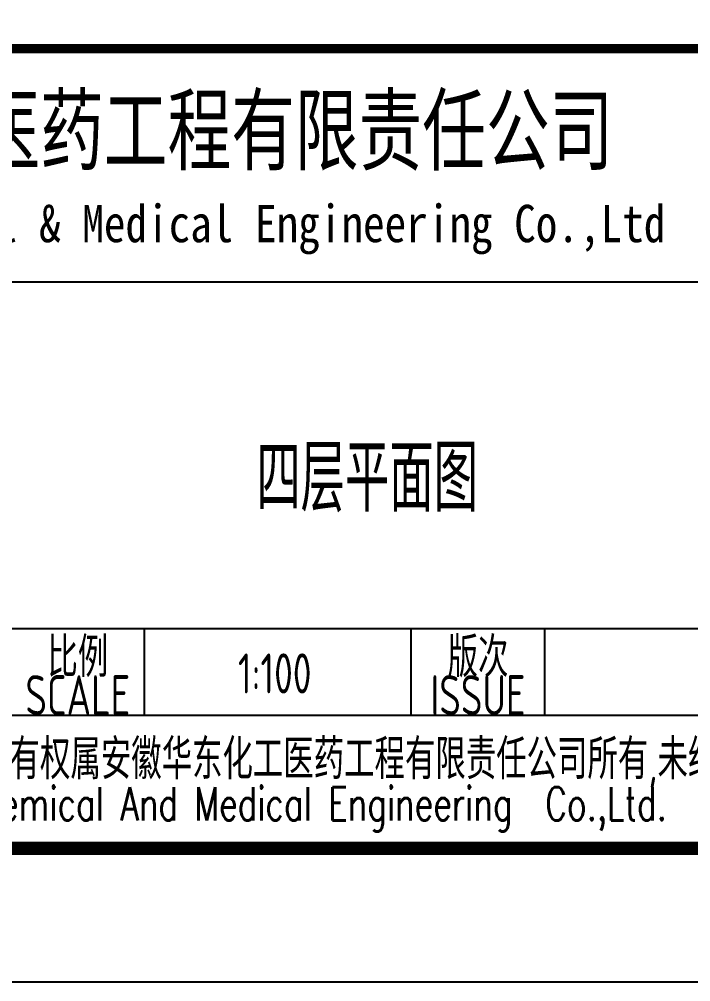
# Model space of a CAD drawing. Extents: x 5904849 to 6011887, y -826029 to -177002.
# Drawn here: x 5950810 to 5955844, y -542615 to -535394 of the extents above; entities that cross this region are included whole.
import ezdxf
from ezdxf.enums import TextEntityAlignment as Align

# ---------------------------------------------------------------- set-up
doc = ezdxf.new("R2010")
doc.units = 0
doc.header["$LTSCALE"] = 1000
doc.header["$MEASUREMENT"] = 0
doc.layers.get('0').update_dxf_attribs({"linetype": 'CONTINUOUS'})
doc.layers.add('PUB_TITLE', color=4, linetype='CONTINUOUS')
doc.styles.add('AHD', font='sceie.shx', dxfattribs={"width": 0.7, "bigfont": 'sceic.shx'})
doc.styles.add('ECEC_TQ', font='txt_l.shx', dxfattribs={"bigfont": 'hztxt_l.shx'})
doc.styles.add('sceie', font='sceie.shx', dxfattribs={"bigfont": 'sceic.shx'})
doc.styles.add('宋体', font='', dxfattribs={"width": 0.7})
doc.styles.get('宋体').set_extended_font_data('SimSun')

msp = doc.modelspace()

# ---------------------------------------------------------------- linework, layer by layer
for p, q in [((5945249.4, -537364.7), (5956249.4, -537364.7)), ((5950749.4, -539964.7), (5963249.4, -539964.7)), ((5951749.4, -540614.7), (5951749.4, -539964.7)), ((5953749.4, -540614.7), (5953749.4, -539964.7)), ((5954749.4, -540614.7), (5954749.4, -539964.7)), ((5945249.4, -540614.7), (5963249.4, -540614.7)), ((5945249.4, -541614.7), (5963249.4, -541614.7))]:
    msp.add_line(p, q)
at = {"const_width": 70}
msp.add_lwpolyline([(5963249.4, -535614.7), (5945249.4, -535614.7)], dxfattribs=at)
at = {"layer": 'PUB_TITLE', "color": 4}
msp.add_lwpolyline([(5904849.4, -542614.7), (5964249.4, -542614.7), (5964249.4, -500614.7), (5904849.4, -500614.7)], close=True, dxfattribs=at)
at = {"layer": 'PUB_TITLE', "color": 4, "const_width": 100}
msp.add_lwpolyline([(5907349.4, -541614.7), (5963249.4, -541614.7), (5963249.4, -501614.7), (5907349.4, -501614.7)], close=True, dxfattribs=at)

# ---------------------------------------------------------------- texts
for s, height, style, width, p in [('安徽华东化工医药工程有限责任公司', 500, '宋体', 0.7, (5951444.3, -536214.7)), ('Anhui Huadong Chemical & Medical Engineering Co.,Ltd', 280, '宋体', 0.85, (5951444.3, -536964.7)), ('四层平面图', 500, 'AHD', 0.7, (5953418.3, -538828.5)), ('比例', 300, 'sceie', 0.8, (5951249.4, -540164.7)), ('版次', 300, 'sceie', 0.8, (5954249.4, -540164.7)), ('1:100', 300, 'sceie', 0.8, (5952725.3, -540301.7)), ('SCALE', 300, 'sceie', 0.8, (5951249.4, -540464.7)), ('ISSUE', 300, 'sceie', 0.8, (5954249.4, -540464.7)), ('本文件专有权属安徽华东化工医药工程有限责任公司所有,未经许可不得复制或转让给第三方', 300, 'sceie', 0.8, (5954420.5, -540963.6)), ('The proprietary right of this document belongs to Anhui Huadong Chemical And Medical Engineering  Co.,Ltd.  and any replication or transfer to the 3rd. side is forbidden without its permission. ', 250, 'ECEC_TQ', 0.72, (5954249.4, -541314.7))]:
    msp.add_text(s, height=height, dxfattribs=dict(style=style, width=width)).set_placement(p, align=Align.MIDDLE)

doc.saveas('drawing.dxf')
